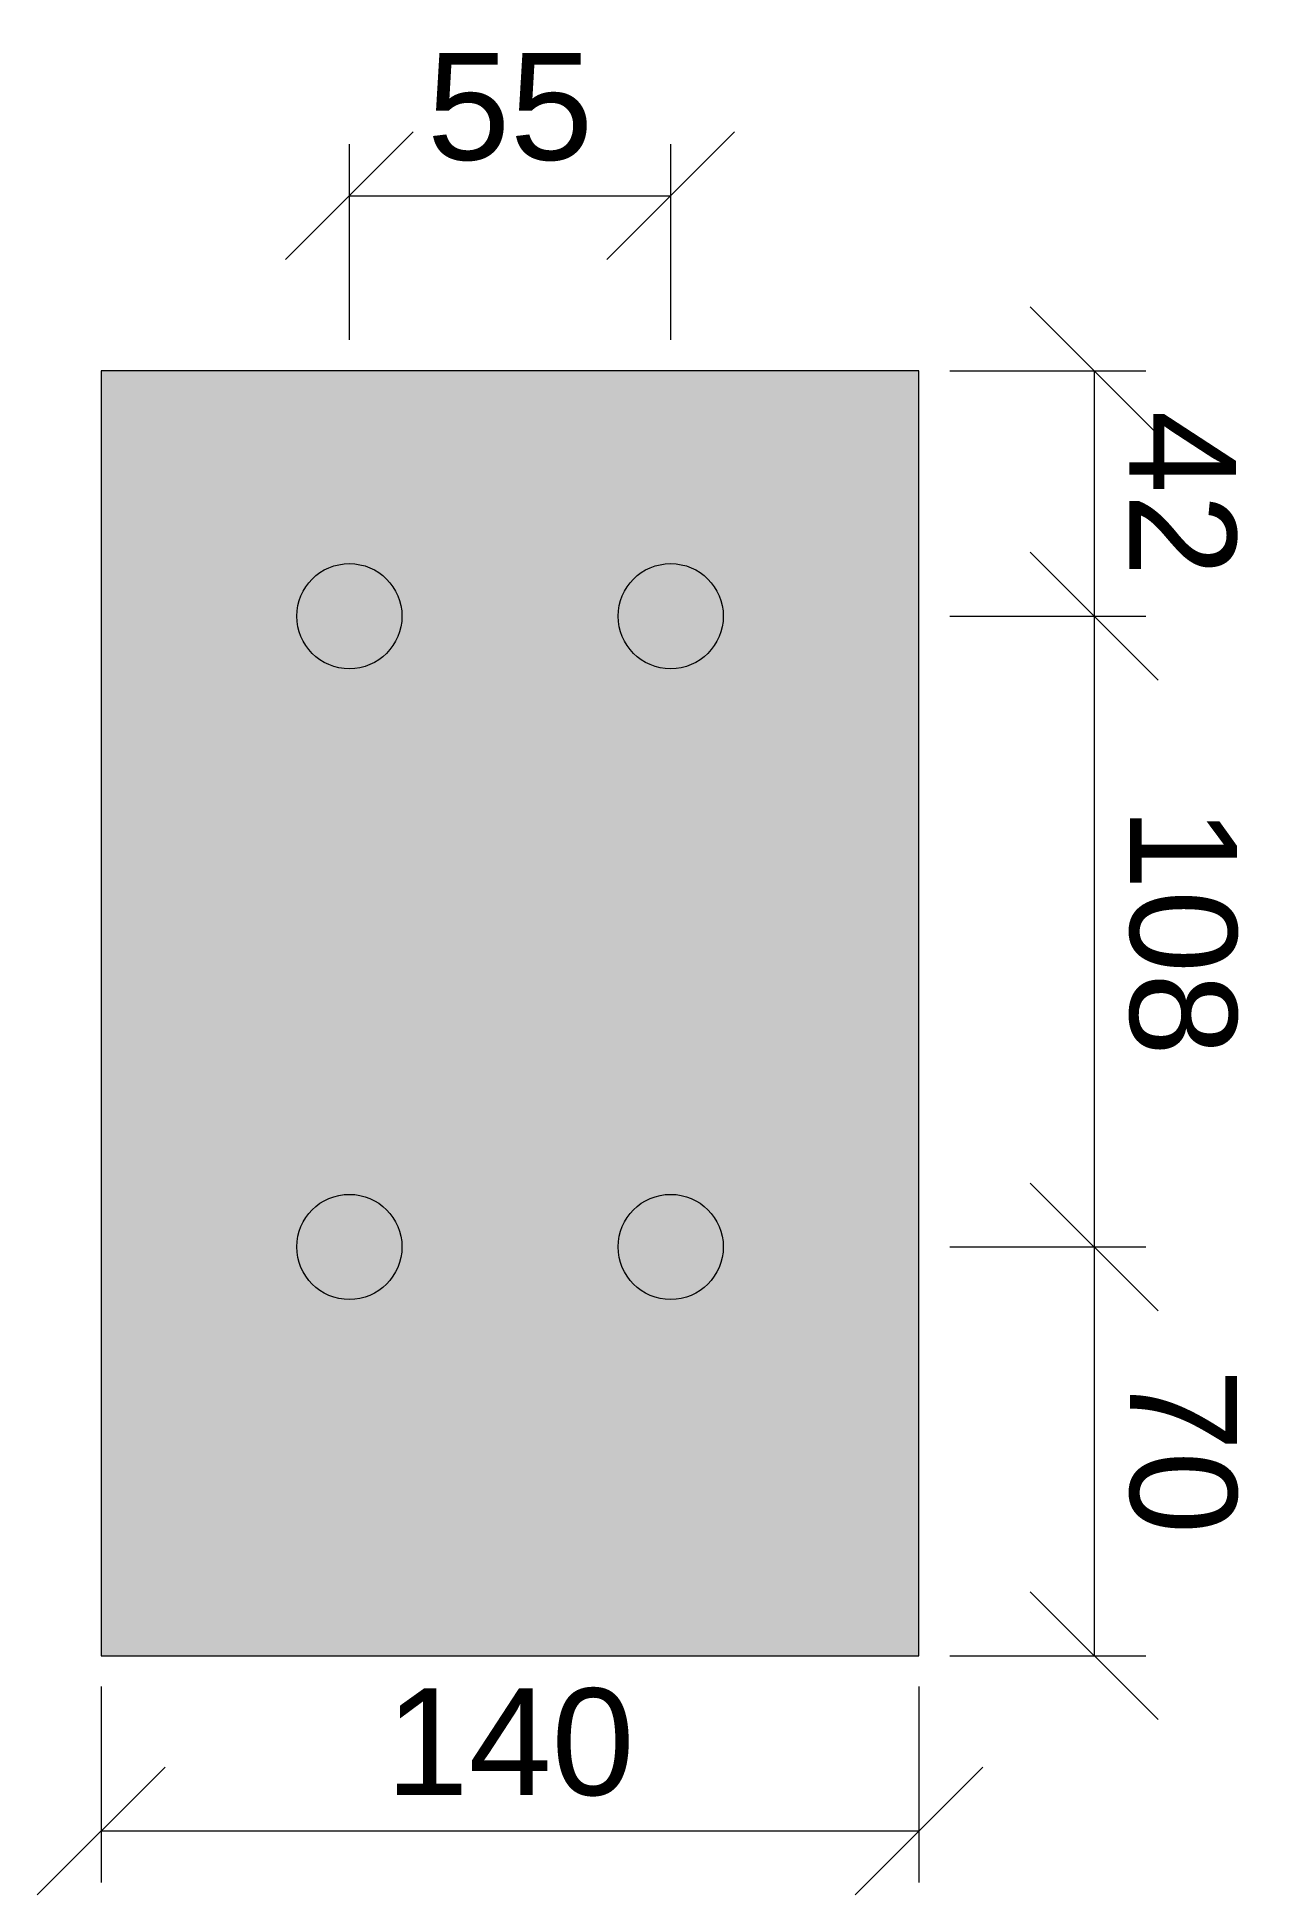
# Model space of a CAD drawing. Header units: millimetres. Extents: x -81 to 127, y -261 to 57.
import ezdxf

# ---------------------------------------------------------------- set-up
doc = ezdxf.new("R2010")
doc.units = ezdxf.units.MM
doc.header["$LTSCALE"] = 10
for name, color, linetype, lineweight, true_color in [('COTAS', 27, 'Continuous', 15, 0x333333), ('G-r_eplate', 253, 'Continuous', 20, 0x848f9a), ('G-void', 27, 'Continuous', 20, 0x333333)]:
    doc.layers.add(name, color=color, linetype=linetype, lineweight=lineweight, true_color=true_color)
doc.styles.add('ESTANDAR', font='arial.ttf')
doc.dimstyles.new('COTAS_1-10', dxfattribs={"dimscale": 10, "dimtxt": 1.8288, "dimasz": 2, "dimexe": 0.881944, "dimexo": 0.529167, "dimgap": 0.6, "dimtad": 1, "dimdec": 0, "dimtxsty": 'ESTANDAR', "dimtsz": 1.094317, "dimcen": 2.5, "dimclrd": 8, "dimclre": 8, "dimclrt": 250, "dimazin": 3, "dimtfac": 1, "dimtmove": 0, "dimatfit": 3, "dimlwd": 15, "dimlwe": 13})

msp = doc.modelspace()

# ---------------------------------------------------------------- hatches: boundary and pattern name
at = {"layer": 'G-r_eplate', "true_color": 0xe5ebf1}
msp.add_hatch(color=7, dxfattribs=at).paths.add_polyline_path([(-70, -220), (70, -220), (70, 0), (-70, 0)])
at = {"layer": 'G-void', "true_color": 0xffffff}
h = msp.add_hatch(color=7, dxfattribs=at)
edge = h.paths.add_edge_path()
edge.add_arc((-27.5, -42), 9, 0, 360)
h = msp.add_hatch(color=7, dxfattribs=at)
edge = h.paths.add_edge_path()
edge.add_arc((27.5, -42), 9, 0, 360)
h = msp.add_hatch(color=7, dxfattribs=at)
edge = h.paths.add_edge_path()
edge.add_arc((-27.5, -150), 9, 0, 360)
h = msp.add_hatch(color=7, dxfattribs=at)
edge = h.paths.add_edge_path()
edge.add_arc((27.5, -150), 9, 0, 360)

# ---------------------------------------------------------------- linework, layer by layer
at = {"layer": 'G-r_eplate'}
msp.add_lwpolyline([(-70, -220), (70, -220), (70, 0), (-70, 0)], close=True, dxfattribs=at)
at = {"layer": 'G-void'}
for centre in [(-27.5, -42), (27.5, -42), (-27.5, -150), (27.5, -150)]:
    msp.add_circle(centre, 9, dxfattribs=at)

# ---------------------------------------------------------------- dimensions: what is measured, and where the dimension line sits
at = {"layer": 'COTAS'}
for base, p1, p2 in [((-27.5, 30), (-27.5, 0), (27.5, 0)), ((-70, -250), (-70, -220), (70, -220))]:
    msp.add_linear_dim(base=base, p1=p1, p2=p2, dimstyle='COTAS_1-10', dxfattribs=at).render()
for base, p1, p2 in [((100, 0), (70, 0), (70, -42)), ((100, -42), (70, -42), (70, -150)), ((100, -150), (70, -150), (70, -220))]:
    msp.add_linear_dim(base=base, p1=p1, p2=p2, angle=270, dimstyle='COTAS_1-10', dxfattribs=at).render()

doc.saveas('drawing.dxf')
